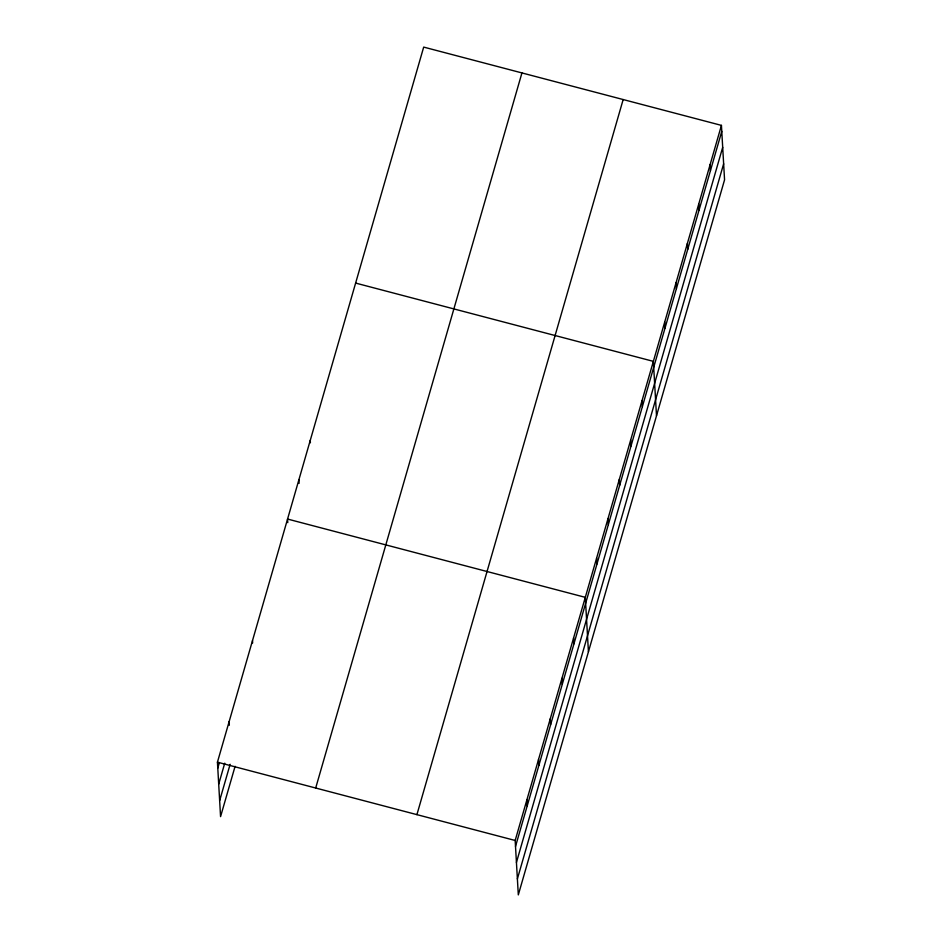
<?xml version="1.0" encoding="UTF-8"?>
<svg xmlns="http://www.w3.org/2000/svg" width="942" height="942" viewBox="0 0 942 942"><rect width="100%" height="100%" fill="white"/><g stroke="black" fill="none" stroke-linecap="round" stroke-linejoin="round"><path stroke-width="1.41" d="M235.088 766.317L220.569 816.62L217.437 762.184L423.688 47.1L721.431 125.38L724.563 179.816L518.312 894.9L515.168 840.476L721.431 125.38M217.779 768.154L219.392 762.561M218.697 784.144L224.749 763.185M219.651 800.618L230.131 764.292M315.688 788.018L521.939 72.934M416.917 814.642L623.168 99.546M515.51 846.434L721.772 131.35M516.44 862.425L722.691 147.341M517.382 878.91L723.644 163.814M355.629 283.083L653.359 361.363L656.503 415.787M217.437 762.184L515.168 840.476M710.08 164.72L710.421 170.679M698.74 204.049L699.082 210.007M687.389 243.377L687.742 249.336M676.05 282.706L676.391 288.664M664.711 322.034L665.052 327.993M642.02 400.691L642.362 406.65M630.669 440.02L631.022 445.99M619.33 479.348L619.671 485.318M607.99 518.689L608.332 524.647M596.639 558.017L596.981 563.975M588.432 651.77L585.3 597.346L287.557 519.054L287.769 522.633M573.607 637.864L573.949 643.822M561.927 678.381L562.268 684.351M550.234 718.911L550.575 724.869M538.541 759.429L538.895 765.387M526.861 799.946L527.202 805.916M310.248 440.397L310.389 442.787M298.908 479.725L299.109 483.305M252.503 640.619L252.633 643.009M229.13 721.666L229.33 725.246"/></g></svg>
